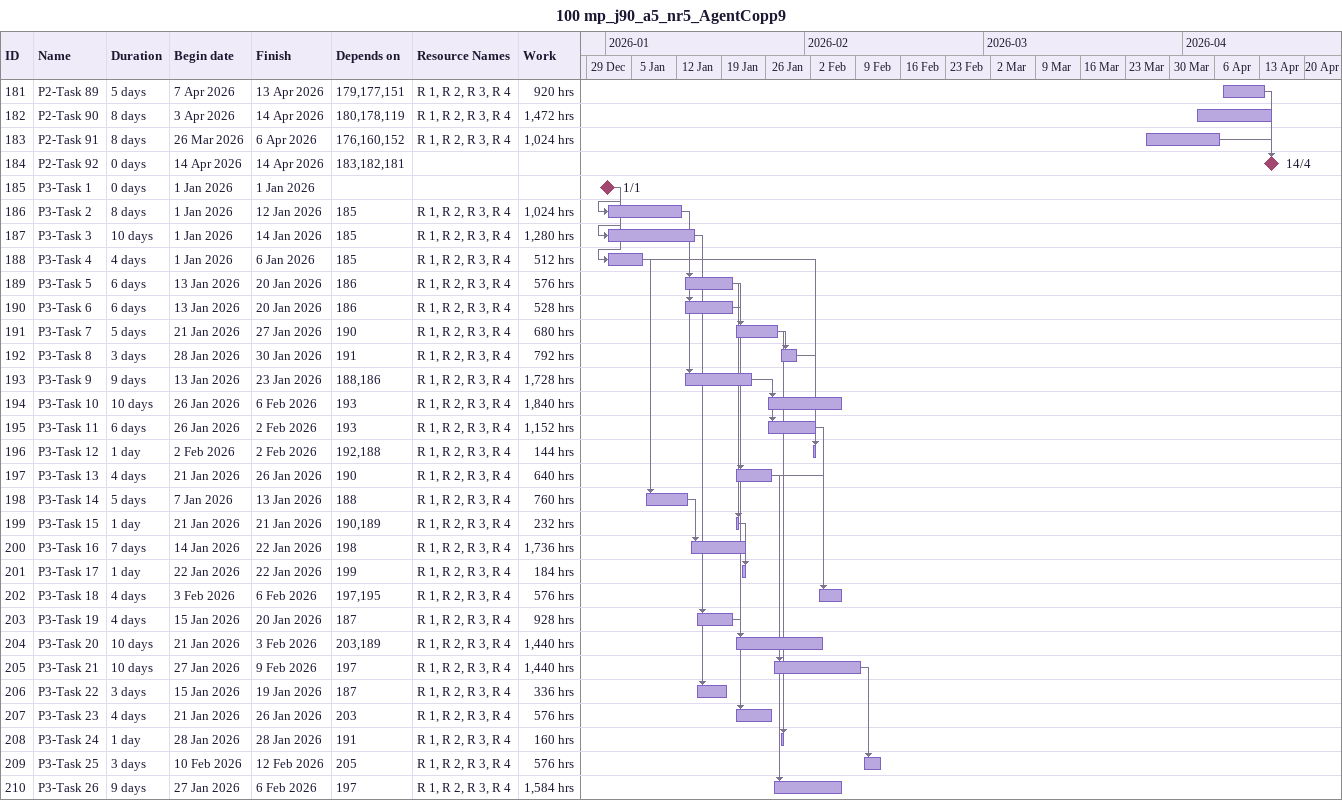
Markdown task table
100 mp_j90_a5_nr5_AgentCopp9

| ID | Task | Duration | Start | Finish | Predecessors | Resources | Work (h) |
|---|---|---|---|---|---|---|---|
| 181 | P2-Task 89 | 5d | 2026-04-07 | 2026-04-13 | 179, 177, 151 | R 1, R 2, R 3, R 4 | 920 |
| 182 | P2-Task 90 | 8d | 2026-04-03 | 2026-04-14 | 180, 178, 119 | R 1, R 2, R 3, R 4 | 1472 |
| 183 | P2-Task 91 | 8d | 2026-03-26 | 2026-04-06 | 176, 160, 152 | R 1, R 2, R 3, R 4 | 1024 |
| 184 | P2-Task 92 | 0d | 2026-04-14 | 2026-04-14 | 183, 182, 181 |  |  |
| 185 | P3-Task 1 | 0d | 2026-01-01 | 2026-01-01 |  |  |  |
| 186 | P3-Task 2 | 8d | 2026-01-01 | 2026-01-12 | 185 | R 1, R 2, R 3, R 4 | 1024 |
| 187 | P3-Task 3 | 10d | 2026-01-01 | 2026-01-14 | 185 | R 1, R 2, R 3, R 4 | 1280 |
| 188 | P3-Task 4 | 4d | 2026-01-01 | 2026-01-06 | 185 | R 1, R 2, R 3, R 4 | 512 |
| 189 | P3-Task 5 | 6d | 2026-01-13 | 2026-01-20 | 186 | R 1, R 2, R 3, R 4 | 576 |
| 190 | P3-Task 6 | 6d | 2026-01-13 | 2026-01-20 | 186 | R 1, R 2, R 3, R 4 | 528 |
| 191 | P3-Task 7 | 5d | 2026-01-21 | 2026-01-27 | 190 | R 1, R 2, R 3, R 4 | 680 |
| 192 | P3-Task 8 | 3d | 2026-01-28 | 2026-01-30 | 191 | R 1, R 2, R 3, R 4 | 792 |
| 193 | P3-Task 9 | 9d | 2026-01-13 | 2026-01-23 | 188, 186 | R 1, R 2, R 3, R 4 | 1728 |
| 194 | P3-Task 10 | 10d | 2026-01-26 | 2026-02-06 | 193 | R 1, R 2, R 3, R 4 | 1840 |
| 195 | P3-Task 11 | 6d | 2026-01-26 | 2026-02-02 | 193 | R 1, R 2, R 3, R 4 | 1152 |
| 196 | P3-Task 12 | 1d | 2026-02-02 | 2026-02-02 | 192, 188 | R 1, R 2, R 3, R 4 | 144 |
| 197 | P3-Task 13 | 4d | 2026-01-21 | 2026-01-26 | 190 | R 1, R 2, R 3, R 4 | 640 |
| 198 | P3-Task 14 | 5d | 2026-01-07 | 2026-01-13 | 188 | R 1, R 2, R 3, R 4 | 760 |
| 199 | P3-Task 15 | 1d | 2026-01-21 | 2026-01-21 | 190, 189 | R 1, R 2, R 3, R 4 | 232 |
| 200 | P3-Task 16 | 7d | 2026-01-14 | 2026-01-22 | 198 | R 1, R 2, R 3, R 4 | 1736 |
| 201 | P3-Task 17 | 1d | 2026-01-22 | 2026-01-22 | 199 | R 1, R 2, R 3, R 4 | 184 |
| 202 | P3-Task 18 | 4d | 2026-02-03 | 2026-02-06 | 197, 195 | R 1, R 2, R 3, R 4 | 576 |
| 203 | P3-Task 19 | 4d | 2026-01-15 | 2026-01-20 | 187 | R 1, R 2, R 3, R 4 | 928 |
| 204 | P3-Task 20 | 10d | 2026-01-21 | 2026-02-03 | 203, 189 | R 1, R 2, R 3, R 4 | 1440 |
| 205 | P3-Task 21 | 10d | 2026-01-27 | 2026-02-09 | 197 | R 1, R 2, R 3, R 4 | 1440 |
| 206 | P3-Task 22 | 3d | 2026-01-15 | 2026-01-19 | 187 | R 1, R 2, R 3, R 4 | 336 |
| 207 | P3-Task 23 | 4d | 2026-01-21 | 2026-01-26 | 203 | R 1, R 2, R 3, R 4 | 576 |
| 208 | P3-Task 24 | 1d | 2026-01-28 | 2026-01-28 | 191 | R 1, R 2, R 3, R 4 | 160 |
| 209 | P3-Task 25 | 3d | 2026-02-10 | 2026-02-12 | 205 | R 1, R 2, R 3, R 4 | 576 |
| 210 | P3-Task 26 | 9d | 2026-01-27 | 2026-02-06 | 197 | R 1, R 2, R 3, R 4 | 1584 |
